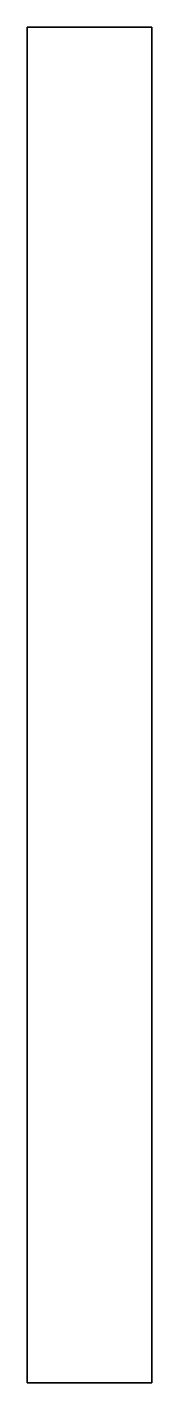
# Model space of a CAD drawing. Header units: inches. Extents: x 0 to 27, y 0 to 293.
import ezdxf

# ---------------------------------------------------------------- set-up
doc = ezdxf.new("R2010")
doc.units = ezdxf.units.IN
doc.header["$MEASUREMENT"] = 0
doc.layers.add('SIMUMAK Visible (ISO)', color=7, linetype='Continuous', lineweight=35)

# ---------------------------------------------------------------- blocks, each defined once
blk = doc.blocks.new('AMB-03-CMTVLP01_Sheet_30_AMB-03-CMTVLP01')
at = {"layer": 'SIMUMAK Visible (ISO)'}
for p, q in [((-13.5, 146.5), (13.5, 146.5)), ((-13.5, -146.5), (-13.5, 146.5)), ((13.5, 146.5), (13.5, -146.5)), ((13.5, -146.5), (-13.5, -146.5))]:
    blk.add_line(p, q, dxfattribs=at)

msp = doc.modelspace()

# ---------------------------------------------------------------- block references
msp.add_blockref('AMB-03-CMTVLP01_Sheet_30_AMB-03-CMTVLP01', (13.5, 146.5))

doc.saveas('drawing.dxf')
